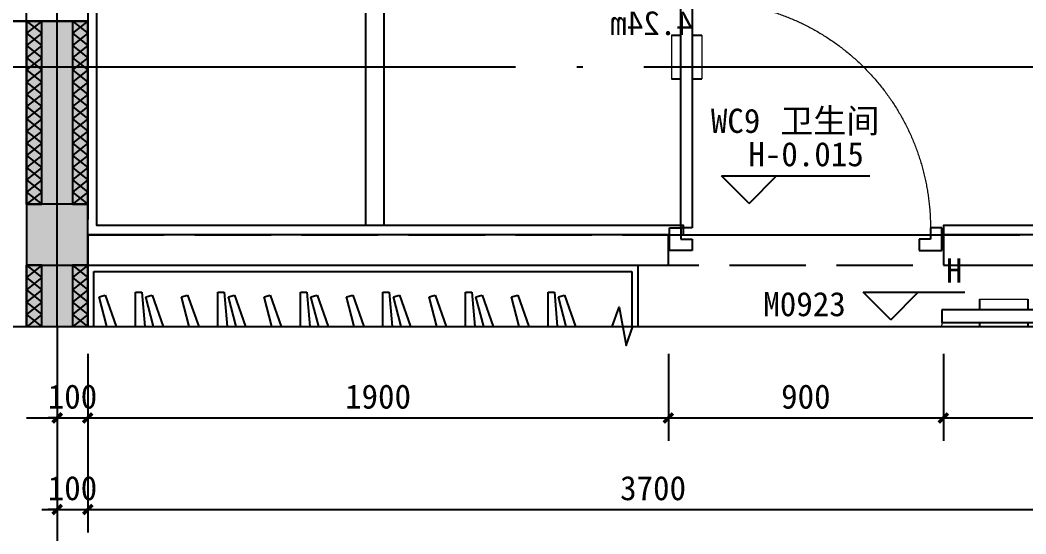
# Model space of a CAD drawing. Header units: millimetres. Extents: x -15 to 66915, y -15 to 18798.
# Drawn here: x 57304 to 60595, y 10783 to 12466 of the extents above; entities that cross this region are included whole.
import ezdxf
from ezdxf.xclip import XClip

# ---------------------------------------------------------------- set-up
doc = ezdxf.new("R2010")
doc.units = ezdxf.units.MM
doc.header["$LTSCALE"] = 1000
doc.header["$XCLIPFRAME"] = 2
for name, pattern in [('1#2#楼$0$DOTE', [2.42, 2, -0.2, 0.02, -0.2]), ('160-家具-标$0$DASH', [0.35, 0.25, -0.1]), ('DASH', [0.35, 0.25, -0.1])]:
    doc.linetypes.add(name, pattern=pattern)
doc.layers.get('Defpoints').update_dxf_attribs({"color": 4, "linetype": 'DASH'})
for name, color, linetype in [('1#2#楼$0$A-ANNO-AXIS', 3, 'Continuous'), ('1#2#楼$0$A-ANNO-DIMS', 3, 'Continuous'), ('1#2#楼$0$A-ANNO-DOTE', 10, '1#2#楼$0$DOTE'), ('1#2#楼$0$A-ANNO-ELEV', 3, 'Continuous'), ('1#2#楼$0$A-ANNO-SYMB', 3, 'Continuous'), ('1#2#楼$0$A-ANNO-TEXT', 7, 'Continuous'), ('1#2#楼$0$A-DOOR-IDEN', 53, 'Continuous'), ('160-WC$0$A-FLOR-SPCL', 225, 'Continuous'), ('160-WC$0$BS-STAIR', 225, 'Continuous'), ('160-墙体$0$A-COLU-CONC-HATC', 204, 'Continuous'), ('160-墙体$0$A-DOOR', 51, 'Continuous'), ('160-墙体$0$A-WALL-BLOK', 131, 'Continuous'), ('160-墙体$0$A-WALL-CONC', 9, 'Continuous'), ('160-墙体$0$A-WALL-INSL', 241, 'Continuous'), ('160-墙体-PC$0$A-ANNO-HATC-PATT', 8, 'Continuous'), ('160-家具-标$0$DS-HIGH CABINET', 47, 'Continuous'), ('160-家具-标$0$DS-HIGH CABINET--02', 35, 'Continuous'), ('160-家具-标$0$DS-NOTES', 225, 'Continuous')]:
    doc.layers.add(name, color=color, linetype=linetype)
doc.styles.add('1#2#楼$0$_TCH_DIM', font='')
doc.styles.add('1#2#楼$0$_TCH_DIM_T3', font='')
doc.styles.add('1#2#楼$0$_TCH_WINDOW', font='')
doc.styles.add('160-WC$0$_TCH_SPACE', font='')
doc.styles.get('1#2#楼$0$_TCH_DIM').set_extended_font_data('SimSun')
doc.styles.get('1#2#楼$0$_TCH_DIM_T3').set_extended_font_data('SimSun')
doc.styles.get('1#2#楼$0$_TCH_WINDOW').set_extended_font_data('SimSun')
doc.styles.get('160-WC$0$_TCH_SPACE').set_extended_font_data('SimSun')
doc.dimstyles.new('1#2#楼$0$_TCH_ARCH&&30', dxfattribs={"dimtxt": 79.303797, "dimasz": 30, "dimexe": 75, "dimexo": 90, "dimgap": 30, "dimtad": 1, "dimdec": 0, "dimzin": 0, "dimdsep": 46, "dimtxsty": '1#2#楼$0$_TCH_DIM_T3', "dimblk": '1#2#楼$0$_ArchTick', "dimcen": 0.09, "dimclrt": 7, "dimazin": 2, "dimtfac": 1, "dimtdec": 0, "dimtix": 1, "dimtmove": 2, "dimatfit": 3, "dimfxl": 100, "dimtolj": 1, "dimtzin": 0, "dimarcsym": 0})

# ---------------------------------------------------------------- blocks, each defined once
blk = doc.blocks.new('160-墙体$0$$WINLIB2D$00000001')
at = {"color": 0}
for points in [[(-0.5, 0.5), (-0.5, -0.5)], [(-0.5, 0.5), (0.5, 0.5)], [(0.5, -0.5), (0.5, 0.5)], [(0.5, 0.1667), (-0.5, 0.1667)], [(0.5, -0.1667), (-0.5, -0.1667)], [(-0.5, -0.5), (0.5, -0.5)]]:
    blk.add_lwpolyline(points, dxfattribs=at)
blk = doc.blocks.new('160-墙体$0$$DorLib2D$00000009')
for p, q in [((0.4129, 0.9053), (0.4129, 0.0807)), ((0.4541, 0.9053), (0.4129, 0.9053)), ((0.4541, 0.0807), (0.4541, 0.9053)), ((0.4129, 0.7822), (0.378, 0.7822)), ((0.489, 0.7822), (0.4541, 0.7822)), ((0.4129, 0.6235), (0.378, 0.6235)), ((0.489, 0.6235), (0.4541, 0.6235)), ((-0.4941, 0.0807), (-0.4529, 0.0807)), ((-0.4941, -0.0018), (-0.4941, 0.0807)), ((-0.4529, 0.0807), (-0.4529, 0.0395)), ((0.4129, 0.0807), (0.4541, 0.0807)), ((0.4953, 0.0807), (0.4541, 0.0807)), ((0.4541, 0.0807), (0.4541, 0.0395)), ((0.4953, -0.0018), (0.4953, 0.0807)), ((-0.4529, 0.0395), (-0.4117, 0.0395)), ((-0.4117, 0.0395), (-0.4117, -0.0018)), ((0.4541, 0.0395), (0.4129, 0.0395)), ((0.4129, 0.0395), (0.4129, -0.0018)), ((-0.4941, -0.0018), (-0.4941, -0.0018)), ((-0.4117, -0.0018), (-0.4941, -0.0018)), ((0.4129, -0.0018), (0.4953, -0.0018)), ((0.4953, -0.0018), (0.4953, -0.0018))]:
    blk.add_line(p, q)
at = {"lineweight": 13}
for p, q in [((0.378, 0.7822), (0.378, 0.6235)), ((0.489, 0.7822), (0.489, 0.6235))]:
    blk.add_line(p, q, dxfattribs=at)
blk.add_arc((0.3716, 0.0817), 0.8246, 87.134, 180.0717, dxfattribs=at)
blk = doc.blocks.new('160-墙体')
at = {"layer": '160-墙体$0$A-COLU-CONC-HATC'}
blk.add_hatch(color=256, dxfattribs=at).paths.add_polyline_path([(100, 600), (100, 5200), (-100, 5200), (-100, 600)])
at = {"layer": '160-墙体$0$A-DOOR'}
blk.add_line((2000, 4500), (2900, 4500), dxfattribs=at)
at = {"layer": '160-墙体$0$A-WALL-BLOK'}
for p, q in [((2000, 4500), (100, 4500)), ((100, 4500), (100, 4400)), ((2000, 4400), (2000, 4500)), ((3800, 4500), (2900, 4500)), ((2900, 4500), (2900, 4400)), ((100, 4400), (2000, 4400)), ((2900, 4400), (3700, 4400))]:
    blk.add_line(p, q, dxfattribs=at)
at = {"layer": '160-墙体$0$A-WALL-CONC'}
for p, q in [((100, 5200), (-100, 5200)), ((-100, 5200), (-100, 600)), ((100, 600), (100, 5200))]:
    blk.add_line(p, q, dxfattribs=at)
at = {"layer": '160-墙体$0$A-WALL-INSL'}
blk.add_line((-200, 5200), (-100, 5200), dxfattribs=at)
at = {"layer": '160-墙体$0$A-DOOR'}
for name, p, xscale, yscale, zscale, rotation in [('160-墙体$0$$WINLIB2D$00000001', (-50, 5550), 700, -300, 300, 270), ('160-墙体$0$$DorLib2D$00000009', (3800, 3800), 1000, 1000, 200, 90)]:
    blk.add_blockref(name, p, dxfattribs=dict(at, xscale=xscale, yscale=yscale, zscale=zscale, rotation=rotation))
at = {"layer": '160-墙体$0$A-DOOR', "xscale": -900, "yscale": 900, "zscale": 100}
blk.add_blockref('160-墙体$0$$DorLib2D$00000009', (2450, 4450), dxfattribs=at)
blk = doc.blocks.new('160-WC')
at = {"layer": '160-WC$0$A-FLOR-SPCL'}
blk.add_lwpolyline([(-1950, -3500), (-1950, -3470), (-30, -3470), (-30, -1830), (-3670, -1830), (-3670, -3470), (-2800, -3470), (-2800, -3500)], dxfattribs=at)
at = {"layer": '160-WC$0$BS-STAIR'}
for points in [[(-970, -3470), (-970, -1830)], [(-910, -3470), (-910, -1830)]]:
    blk.add_lwpolyline(points, dxfattribs=at)
at = {"layer": 'Defpoints'}
blk.add_lwpolyline([(-3700, -1800), (0, -1800), (0, -3500), (-3700, -3500)], close=True, dxfattribs=at)
at = {"layer": 'Defpoints', "style": '160-WC$0$_TCH_SPACE'}
blk.add_text('4.24m', height=79.3, dxfattribs=at).set_placement((-1979.8, -2845.8))
blk = doc.blocks.new('*U231')
at = {"layer": '160-家具-标$0$DS-HIGH CABINET', "ltscale": 20}
blk.add_lwpolyline([(0, 0), (0, -550), (1800, -550), (1800, 0)], close=True, dxfattribs=at)
at = {"layer": '160-家具-标$0$DS-HIGH CABINET--02', "linetype": '160-家具-标$0$DASH', "ltscale": 300}
for points in [[(20, -25), (20, -530), (1780, -530), (1780, -25)], [(35, -257.5), (20, -257.5), (20, -292.5), (35, -292.5)], [(1765, -262.5), (35, -262.5), (35, -287.5), (1765, -287.5)], [(1780, -257.5), (1765, -257.5), (1765, -292.5), (1780, -292.5)]]:
    blk.add_lwpolyline(points, close=True, dxfattribs=at)
for points in [[(135.6, -68.9), (36.9, -447.2), (57, -452.4), (119.8, -275), (151.6, -71.5), (135.6, -68.9)], [(156.2, -71.6), (156.2, -462.5), (176.9, -462.5), (192.9, -275), (172.4, -70), (156.2, -71.6)], [(289, -68.9), (190.4, -447.2), (210.4, -452.4), (273.2, -275), (305, -71.5), (289, -68.9)], [(405.6, -68.9), (306.9, -447.2), (327, -452.4), (389.8, -275), (421.6, -71.5), (405.6, -68.9)], [(426.2, -71.6), (426.2, -462.5), (446.9, -462.5), (462.9, -275), (442.4, -70), (426.2, -71.6)], [(559, -68.9), (460.4, -447.2), (480.4, -452.4), (543.2, -275), (575, -71.5), (559, -68.9)], [(675.6, -68.9), (576.9, -447.2), (597, -452.4), (659.8, -275), (691.6, -71.5), (675.6, -68.9)], [(696.2, -71.6), (696.2, -462.5), (716.9, -462.5), (732.9, -275), (712.4, -70), (696.2, -71.6)], [(829, -68.9), (730.4, -447.2), (750.4, -452.4), (813.2, -275), (845, -71.5), (829, -68.9)], [(945.6, -68.9), (846.9, -447.2), (867, -452.4), (929.8, -275), (961.6, -71.5), (945.6, -68.9)], [(966.2, -71.6), (966.2, -462.5), (986.9, -462.5), (1002.9, -275), (982.4, -70), (966.2, -71.6)], [(1099, -68.9), (1000.4, -447.2), (1020.4, -452.4), (1083.2, -275), (1115, -71.5), (1099, -68.9)], [(1215.6, -68.9), (1116.9, -447.2), (1137, -452.4), (1199.8, -275), (1231.6, -71.5), (1215.6, -68.9)], [(1236.2, -71.6), (1236.2, -462.5), (1256.9, -462.5), (1272.9, -275), (1252.4, -70), (1236.2, -71.6)], [(1369, -68.9), (1270.4, -447.2), (1290.4, -452.4), (1353.2, -275), (1385, -71.5), (1369, -68.9)], [(1485.6, -68.9), (1386.9, -447.2), (1407, -452.4), (1469.8, -275), (1501.6, -71.5), (1485.6, -68.9)], [(1506.2, -71.6), (1506.2, -462.5), (1526.9, -462.5), (1542.9, -275), (1522.4, -70), (1506.2, -71.6)], [(1639, -68.9), (1540.4, -447.2), (1560.4, -452.4), (1623.2, -275), (1655, -71.5), (1639, -68.9)]]:
    blk.add_lwpolyline(points, dxfattribs=at)
blk = doc.blocks.new('160-家具-标', base_point=(73350, 11050.5))
at = {"layer": 'Defpoints'}
blk.add_lwpolyline([(69750, 11050.5), (73350, 11050.5), (73350, 15350.5), (69750, 15350.5)], close=True, dxfattribs=at)
at = {"layer": '160-家具-标$0$DS-NOTES', "linetype": '160-家具-标$0$DASH', "ltscale": 400, "rotation": 180}
blk.add_blockref('*U231', (73350, 14800.5), dxfattribs=at)
blk = doc.blocks.new('160-墙体-PC$0$$LinePat$保温板1')
at = {"color": 0}
for p, q in [((0, 0), (16, -20)), ((0, -20), (16, 0))]:
    blk.add_line(p, q, dxfattribs=at)
blk = doc.blocks.new('160-墙体-PC')
at = {"layer": '160-墙体-PC$0$A-ANNO-HATC-PATT'}
for points in [[(-100.1, 4600), (-50.1, 4600), (-49.9, 5200), (-99.9, 5200)], [(-99.9, 5200), (100.1, 5200), (99.9, 4600), (-100.1, 4600)], [(49.9, 4600), (99.9, 4600), (100.1, 5200), (50.1, 5200)], [(-100, 499.9), (-50, 499.9), (-50.1, 4400), (-100.1, 4400)], [(-100.1, 4400), (99.9, 4400), (100, 499.9), (-100, 499.9)], [(50, 499.9), (100, 499.9), (99.9, 4400), (49.9, 4400)]]:
    blk.add_lwpolyline(points, close=True, dxfattribs=at)
at = {"layer": '160-墙体-PC$0$A-ANNO-HATC-PATT', "yscale": 2.5, "zscale": 2.5}
for p, xscale, rotation in [((-49.9, 5200), 2.500000859902468, 269.9772535686615), ((100.1, 5200), 2.500000859875871, 269.9772532979439), ((-49.9, 5160), 2.500000859902468, 269.9772535686615), ((100.1, 5160), 2.500000859875871, 269.9772532979439), ((-49.9, 5120), 2.500000859902468, 269.9772535686615), ((100.1, 5120), 2.500000859875871, 269.9772532979439), ((-49.9, 5080), 2.500000859902468, 269.9772535686615), ((100.1, 5080), 2.500000859875871, 269.9772532979439), ((-49.9, 5040), 2.500000859902468, 269.9772535686615), ((100.1, 5040), 2.500000859875871, 269.9772532979439), ((-50, 5000), 2.500000859902468, 269.9772535686615), ((100, 5000), 2.500000859875871, 269.9772532979439), ((-50, 4960), 2.500000859902468, 269.9772535686615), ((100, 4960), 2.500000859875871, 269.9772532979439), ((-50, 4920), 2.500000859902468, 269.9772535686615), ((100, 4920), 2.500000859875871, 269.9772532979439), ((-50, 4880), 2.500000859902468, 269.9772535686615), ((100, 4880), 2.500000859875871, 269.9772532979439), ((-50, 4840), 2.500000859902468, 269.9772535686615), ((100, 4840), 2.500000859875871, 269.9772532979439), ((-50, 4800), 2.500000859902468, 269.9772535686615), ((100, 4800), 2.500000859875871, 269.9772532979439), ((-50, 4760), 2.500000859902468, 269.9772535686615), ((100, 4760), 2.500000859875871, 269.9772532979439), ((-50.1, 4720), 2.500000859902468, 269.9772535686615), ((99.9, 4720), 2.500000859875871, 269.9772532979439), ((-50.1, 4680), 2.500000859902468, 269.9772535686615), ((99.9, 4680), 2.500000859875871, 269.9772532979439), ((-50.1, 4640), 2.500000859902468, 269.9772535686615), ((99.9, 4640), 2.500000859875871, 269.9772532979439), ((-50, 4400), 2.5129438489576, 270.0000501348407), ((100, 4400), 2.51294384895276, 270.0000500931928), ((-50, 4359.8), 2.5129438489576, 270.0000501348407), ((100, 4359.8), 2.51294384895276, 270.0000500931928), ((-50, 4319.6), 2.5129438489576, 270.0000501348407), ((100, 4319.6), 2.51294384895276, 270.0000500931928), ((-50, 4279.4), 2.5129438489576, 270.0000501348407), ((100, 4279.4), 2.51294384895276, 270.0000500931928), ((-50, 4239.2), 2.5129438489576, 270.0000501348407), ((100, 4239.2), 2.51294384895276, 270.0000500931928), ((-50, 4199), 2.5129438489576, 270.0000501348407), ((100, 4199), 2.51294384895276, 270.0000500931928), ((-50, 4158.8), 2.5129438489576, 270.0000501348407), ((100, 4158.8), 2.51294384895276, 270.0000500931928), ((-50, 4118.6), 2.5129438489576, 270.0000501348407), ((100, 4118.6), 2.51294384895276, 270.0000500931928), ((-50, 4078.3), 2.5129438489576, 270.0000501348407), ((100, 4078.3), 2.51294384895276, 270.0000500931928), ((-50, 4038.1), 2.5129438489576, 270.0000501348407), ((100, 4038.1), 2.51294384895276, 270.0000500931928), ((-50, 3997.9), 2.5129438489576, 270.0000501348407), ((100, 3997.9), 2.51294384895276, 270.0000500931928), ((-50, 3957.7), 2.5129438489576, 270.0000501348407), ((100, 3957.7), 2.51294384895276, 270.0000500931928), ((-50, 3917.5), 2.5129438489576, 270.0000501348407), ((100, 3917.5), 2.51294384895276, 270.0000500931928), ((-50, 3877.3), 2.5129438489576, 270.0000501348407), ((100, 3877.3), 2.51294384895276, 270.0000500931928), ((-50, 3837.1), 2.5129438489576, 270.0000501348407), ((100, 3837.1), 2.51294384895276, 270.0000500931928), ((-50, 3796.9), 2.5129438489576, 270.0000501348407), ((100, 3796.9), 2.51294384895276, 270.0000500931928), ((-50, 3756.7), 2.5129438489576, 270.0000501348407), ((100, 3756.7), 2.51294384895276, 270.0000500931928), ((-50, 3716.5), 2.5129438489576, 270.0000501348407), ((100, 3716.5), 2.51294384895276, 270.0000500931928), ((-50, 3676.3), 2.5129438489576, 270.0000501348407), ((100, 3676.3), 2.51294384895276, 270.0000500931928), ((-50, 3636.1), 2.5129438489576, 270.0000501348407), ((100, 3636.1), 2.51294384895276, 270.0000500931928), ((-50, 3595.9), 2.5129438489576, 270.0000501348407), ((100, 3595.9), 2.51294384895276, 270.0000500931928), ((-50, 3555.7), 2.5129438489576, 270.0000501348407), ((100, 3555.7), 2.51294384895276, 270.0000500931928)]:
    blk.add_blockref('160-墙体-PC$0$$LinePat$保温板1', p, dxfattribs=dict(at, xscale=xscale, rotation=rotation))
blk = doc.blocks.new('1#2#楼$0$GTFBGF')
ref = blk.add_blockref('160-墙体-PC', (-9250, -11300))
XClip(ref).set_block_clipping_path([(13249.9999999997, 5350.000000002), (10449.9999999998, 5350.000000002), (10449.9999999998, 11800.000000002), (-900.0000000002, 11800.000000002), (-900.0000000002, -2099.999999998), (13249.9999999996, -2099.9999999981)])
ref = blk.add_blockref('160-墙体', (-9250, -11300))
XClip(ref).set_block_clipping_path([(13249.9999999999, 5349.9999999999), (10450, 5349.9999999999), (10450, 11800), (-900, 11800), (-900, -2100), (13249.9999999998, -2100.0000000002)])
at = {"xscale": -1}
for name, p in [('160-家具-标', (-9150, -11200)), ('160-WC', (-9150, -3300))]:
    blk.add_blockref(name, p, dxfattribs=at)
blk = doc.blocks.new('1#2#楼$0$_ArchTick')
at = {"color": 0, "linetype": 'ByBlock', "const_width": 0.4}
blk.add_lwpolyline([(-0.5, -0.5), (0.5, 0.5)], dxfattribs=at)
blk = doc.blocks.new('*D671')
at = {"layer": '1#2#楼$0$A-ANNO-DIMS', "color": 0, "lineweight": -2, "transparency": 16777216}
for p, q in [((60325.5, 11372.7), (60325.5, 11087.7)), ((61225.5, 11372.7), (61225.5, 11087.7)), ((60325.5, 11162.7), (61225.5, 11162.7))]:
    blk.add_line(p, q, dxfattribs=at)
at = {"layer": 'Defpoints', "color": 0, "transparency": 16777216}
for p in [(60325.5, 11462.7), (61225.5, 11462.7), (61225.5, 11162.7)]:
    blk.add_point(p, dxfattribs=at)
at = {"layer": '1#2#楼$0$A-ANNO-DIMS', "color": 0, "lineweight": -2, "transparency": 16777216, "xscale": 30, "yscale": 30, "zscale": 30, "rotation": 180}
blk.add_blockref('1#2#楼$0$_ArchTick', (60325.5, 11162.7), dxfattribs=at)
at = {"layer": '1#2#楼$0$A-ANNO-DIMS', "color": 0, "lineweight": -2, "transparency": 16777216, "xscale": 30, "yscale": 30, "zscale": 30}
blk.add_blockref('1#2#楼$0$_ArchTick', (61225.5, 11162.7), dxfattribs=at)
at = {"layer": '1#2#楼$0$A-ANNO-DIMS', "color": 7, "transparency": 16777216, "insert": (60775.5, 11232.3), "char_height": 79.3, "attachment_point": 5, "style": '1#2#楼$0$_TCH_DIM_T3'}
blk.add_mtext('\\A1;900', dxfattribs=at)
blk = doc.blocks.new('*D672')
at = {"layer": '1#2#楼$0$A-ANNO-DIMS', "color": 0, "lineweight": -2, "transparency": 16777216}
for p, q in [((59425.5, 11372.7), (59425.5, 11087.7)), ((60325.5, 11372.7), (60325.5, 11087.7)), ((59425.5, 11162.7), (60325.5, 11162.7))]:
    blk.add_line(p, q, dxfattribs=at)
at = {"layer": 'Defpoints', "color": 0, "transparency": 16777216}
for p in [(59425.5, 11462.7), (60325.5, 11462.7), (60325.5, 11162.7)]:
    blk.add_point(p, dxfattribs=at)
at = {"layer": '1#2#楼$0$A-ANNO-DIMS', "color": 0, "lineweight": -2, "transparency": 16777216, "xscale": 30, "yscale": 30, "zscale": 30, "rotation": 180}
blk.add_blockref('1#2#楼$0$_ArchTick', (59425.5, 11162.7), dxfattribs=at)
at = {"layer": '1#2#楼$0$A-ANNO-DIMS', "color": 0, "lineweight": -2, "transparency": 16777216, "xscale": 30, "yscale": 30, "zscale": 30}
blk.add_blockref('1#2#楼$0$_ArchTick', (60325.5, 11162.7), dxfattribs=at)
at = {"layer": '1#2#楼$0$A-ANNO-DIMS', "color": 7, "transparency": 16777216, "insert": (59875.5, 11232.3), "char_height": 79.3, "attachment_point": 5, "style": '1#2#楼$0$_TCH_DIM_T3'}
blk.add_mtext('\\A1;900', dxfattribs=at)
blk = doc.blocks.new('*D673')
at = {"layer": '1#2#楼$0$A-ANNO-DIMS', "color": 0, "lineweight": -2, "transparency": 16777216}
for p, q in [((57525.5, 11372.7), (57525.5, 11087.7)), ((59425.5, 11372.7), (59425.5, 11087.7)), ((57525.5, 11162.7), (59425.5, 11162.7))]:
    blk.add_line(p, q, dxfattribs=at)
at = {"layer": 'Defpoints', "color": 0, "transparency": 16777216}
for p in [(57525.5, 11462.7), (59425.5, 11462.7), (59425.5, 11162.7)]:
    blk.add_point(p, dxfattribs=at)
at = {"layer": '1#2#楼$0$A-ANNO-DIMS', "color": 0, "lineweight": -2, "transparency": 16777216, "xscale": 30, "yscale": 30, "zscale": 30, "rotation": 180}
blk.add_blockref('1#2#楼$0$_ArchTick', (57525.5, 11162.7), dxfattribs=at)
at = {"layer": '1#2#楼$0$A-ANNO-DIMS', "color": 0, "lineweight": -2, "transparency": 16777216, "xscale": 30, "yscale": 30, "zscale": 30}
blk.add_blockref('1#2#楼$0$_ArchTick', (59425.5, 11162.7), dxfattribs=at)
at = {"layer": '1#2#楼$0$A-ANNO-DIMS', "color": 7, "transparency": 16777216, "insert": (58475.5, 11232.3), "char_height": 79.3, "attachment_point": 5, "style": '1#2#楼$0$_TCH_DIM_T3'}
blk.add_mtext('\\A1;1900', dxfattribs=at)
blk = doc.blocks.new('*D674')
at = {"layer": '1#2#楼$0$A-ANNO-DIMS', "color": 0, "lineweight": -2, "transparency": 16777216}
for p, q in [((57425.5, 11372.7), (57425.5, 11087.7)), ((57525.5, 11372.7), (57525.5, 11087.7)), ((57425.5, 11162.7), (57395.5, 11162.7)), ((57425.5, 11162.7), (57525.5, 11162.7)), ((57525.5, 11162.7), (57555.5, 11162.7))]:
    blk.add_line(p, q, dxfattribs=at)
at = {"layer": 'Defpoints', "color": 0, "transparency": 16777216}
for p in [(57425.5, 11462.7), (57525.5, 11462.7), (57525.5, 11162.7)]:
    blk.add_point(p, dxfattribs=at)
at = {"layer": '1#2#楼$0$A-ANNO-DIMS', "color": 0, "lineweight": -2, "transparency": 16777216, "xscale": 30, "yscale": 30, "zscale": 30}
blk.add_blockref('1#2#楼$0$_ArchTick', (57425.5, 11162.7), dxfattribs=at)
at = {"layer": '1#2#楼$0$A-ANNO-DIMS', "color": 0, "lineweight": -2, "transparency": 16777216, "xscale": 30, "yscale": 30, "zscale": 30, "rotation": 180}
blk.add_blockref('1#2#楼$0$_ArchTick', (57525.5, 11162.7), dxfattribs=at)
at = {"layer": '1#2#楼$0$A-ANNO-DIMS', "color": 7, "transparency": 16777216, "insert": (57475.5, 11232.3), "char_height": 79.3, "attachment_point": 5, "style": '1#2#楼$0$_TCH_DIM_T3'}
blk.add_mtext('\\A1;100', dxfattribs=at)
blk = doc.blocks.new('*D676')
at = {"layer": '1#2#楼$0$A-ANNO-DIMS', "color": 0, "lineweight": -2, "transparency": 16777216}
for p, q in [((57525.5, 11372.7), (57525.5, 10787.7)), ((61225.5, 11372.7), (61225.5, 10787.7)), ((57525.5, 10862.7), (61225.5, 10862.7))]:
    blk.add_line(p, q, dxfattribs=at)
at = {"layer": 'Defpoints', "color": 0, "transparency": 16777216}
for p in [(57525.5, 11462.7), (61225.5, 11462.7), (61225.5, 10862.7)]:
    blk.add_point(p, dxfattribs=at)
at = {"layer": '1#2#楼$0$A-ANNO-DIMS', "color": 0, "lineweight": -2, "transparency": 16777216, "xscale": 30, "yscale": 30, "zscale": 30, "rotation": 180}
blk.add_blockref('1#2#楼$0$_ArchTick', (57525.5, 10862.7), dxfattribs=at)
at = {"layer": '1#2#楼$0$A-ANNO-DIMS', "color": 0, "lineweight": -2, "transparency": 16777216, "xscale": 30, "yscale": 30, "zscale": 30}
blk.add_blockref('1#2#楼$0$_ArchTick', (61225.5, 10862.7), dxfattribs=at)
at = {"layer": '1#2#楼$0$A-ANNO-DIMS', "color": 7, "transparency": 16777216, "insert": (59375.5, 10932.3), "char_height": 79.3, "attachment_point": 5, "style": '1#2#楼$0$_TCH_DIM_T3'}
blk.add_mtext('\\A1;3700', dxfattribs=at)
blk = doc.blocks.new('*D677')
at = {"layer": '1#2#楼$0$A-ANNO-DIMS', "color": 0, "lineweight": -2, "transparency": 16777216}
for p, q in [((57425.5, 11372.7), (57425.5, 10787.7)), ((57525.5, 11372.7), (57525.5, 10787.7)), ((57425.5, 10862.7), (57395.5, 10862.7)), ((57425.5, 10862.7), (57525.5, 10862.7)), ((57525.5, 10862.7), (57555.5, 10862.7))]:
    blk.add_line(p, q, dxfattribs=at)
at = {"layer": 'Defpoints', "color": 0, "transparency": 16777216}
for p in [(57425.5, 11462.7), (57525.5, 11462.7), (57525.5, 10862.7)]:
    blk.add_point(p, dxfattribs=at)
at = {"layer": '1#2#楼$0$A-ANNO-DIMS', "color": 0, "lineweight": -2, "transparency": 16777216, "xscale": 30, "yscale": 30, "zscale": 30}
blk.add_blockref('1#2#楼$0$_ArchTick', (57425.5, 10862.7), dxfattribs=at)
at = {"layer": '1#2#楼$0$A-ANNO-DIMS', "color": 0, "lineweight": -2, "transparency": 16777216, "xscale": 30, "yscale": 30, "zscale": 30, "rotation": 180}
blk.add_blockref('1#2#楼$0$_ArchTick', (57525.5, 10862.7), dxfattribs=at)
at = {"layer": '1#2#楼$0$A-ANNO-DIMS', "color": 7, "transparency": 16777216, "insert": (57475.5, 10932.3), "char_height": 79.3, "attachment_point": 5, "style": '1#2#楼$0$_TCH_DIM_T3'}
blk.add_mtext('\\A1;100', dxfattribs=at)
blk = doc.blocks.new('1#2#楼')
at = {"layer": '1#2#楼$0$A-ANNO-AXIS'}
blk.add_line((57425.5, 11462.7), (57425.5, 10562.7), dxfattribs=at)
at = {"layer": '1#2#楼$0$A-ANNO-DOTE'}
for points in [[(57425.5, 11462.7), (57425.5, 15762.7)], [(56925.5, 12312.7), (61625.5, 12312.7)]]:
    blk.add_lwpolyline(points, dxfattribs=at)
at = {"layer": '1#2#楼$0$A-ANNO-ELEV', "color": 6}
for p, q in [((59689.6, 11865.7), (59599.6, 11955.7)), ((59599.6, 11955.7), (60084.5, 11955.7)), ((59689.6, 11865.7), (59779.6, 11955.7)), ((60153.5, 11484.4), (60063.5, 11574.4)), ((60063.5, 11574.4), (60395.6, 11574.4)), ((60153.5, 11484.4), (60243.5, 11574.4))]:
    blk.add_line(p, q, dxfattribs=at)
at = {"layer": '1#2#楼$0$A-ANNO-SYMB'}
blk.add_lwpolyline([(56745.5, 11462.7), (59241.7, 11462.7), (59264.6, 11525.7), (59286.9, 11399.7), (59309.2, 11462.7), (61805.5, 11462.7)], dxfattribs=at)
at = {"layer": 'Defpoints'}
for points in [[(56325.5, 10862.7), (62225.5, 10862.7), (62225.5, 16362.7), (56325.5, 16362.7)], [(56625.5, 11162.7), (61925.5, 11162.7), (61925.5, 16062.7), (56625.5, 16062.7)]]:
    blk.add_lwpolyline(points, close=True, dxfattribs=at)
at = {"layer": 'Defpoints', "ltscale": 800}
blk.add_lwpolyline([(56925.5, 11462.7), (61625.5, 11462.7), (61625.5, 15762.7), (56925.5, 15762.7)], close=True, dxfattribs=at)
ref = blk.add_blockref('1#2#楼$0$GTFBGF', (66675.5, 18562.7))
XClip(ref).set_block_clipping_path([(-9750, -7099.9945538033), (-5050.0000000017, -2799.9999999722)])
at = {"layer": '1#2#楼$0$A-ANNO-TEXT', "color": 7, "style": '1#2#楼$0$_TCH_DIM'}
for s, p in [('H-0.015', (59687.4, 11987.2)), ('H', (60333.9, 11605.9))]:
    blk.add_text(s, height=79.3, dxfattribs=at).set_placement(p)
at = {"layer": '1#2#楼$0$A-DOOR-IDEN', "style": '1#2#楼$0$_TCH_WINDOW'}
for s, p in [('卫生间', (59791.6, 12096.5)), ('WC9', (59564.7, 12096.5)), ('M0923', (59736.3, 11496.1))]:
    blk.add_text(s, height=79.3, dxfattribs=at).set_placement(p)
at = {"layer": '1#2#楼$0$A-ANNO-DIMS'}
for p1, p2, distance, picture, middle in [((57425.5, 11462.7), (57525.5, 11462.7), -300, '*D674', (57475.5, 11232.3)), ((57425.5, 11462.7), (57525.5, 11462.7), -600, '*D677', (57475.5, 10932.3)), ((57525.5, 11462.7), (59425.5, 11462.7), -300, '*D673', (58475.5, 11232.3)), ((57525.5, 11462.7), (61225.5, 11462.7), -600, '*D676', (59375.5, 10932.3)), ((59425.5, 11462.7), (60325.5, 11462.7), -300, '*D672', (59875.5, 11232.3)), ((60325.5, 11462.7), (61225.5, 11462.7), -300, '*D671', (60775.5, 11232.3))]:
    dim = blk.add_aligned_dim(p1=p1, p2=p2, distance=distance, dimstyle='1#2#楼$0$_TCH_ARCH&&30', dxfattribs=at)
    dim.commit()
    dim.dimension.update_dxf_attribs({"geometry": picture, "text_midpoint": middle})

msp = doc.modelspace()

# ---------------------------------------------------------------- block references
msp.add_blockref('1#2#楼', (0, 0))

doc.saveas('drawing.dxf')
